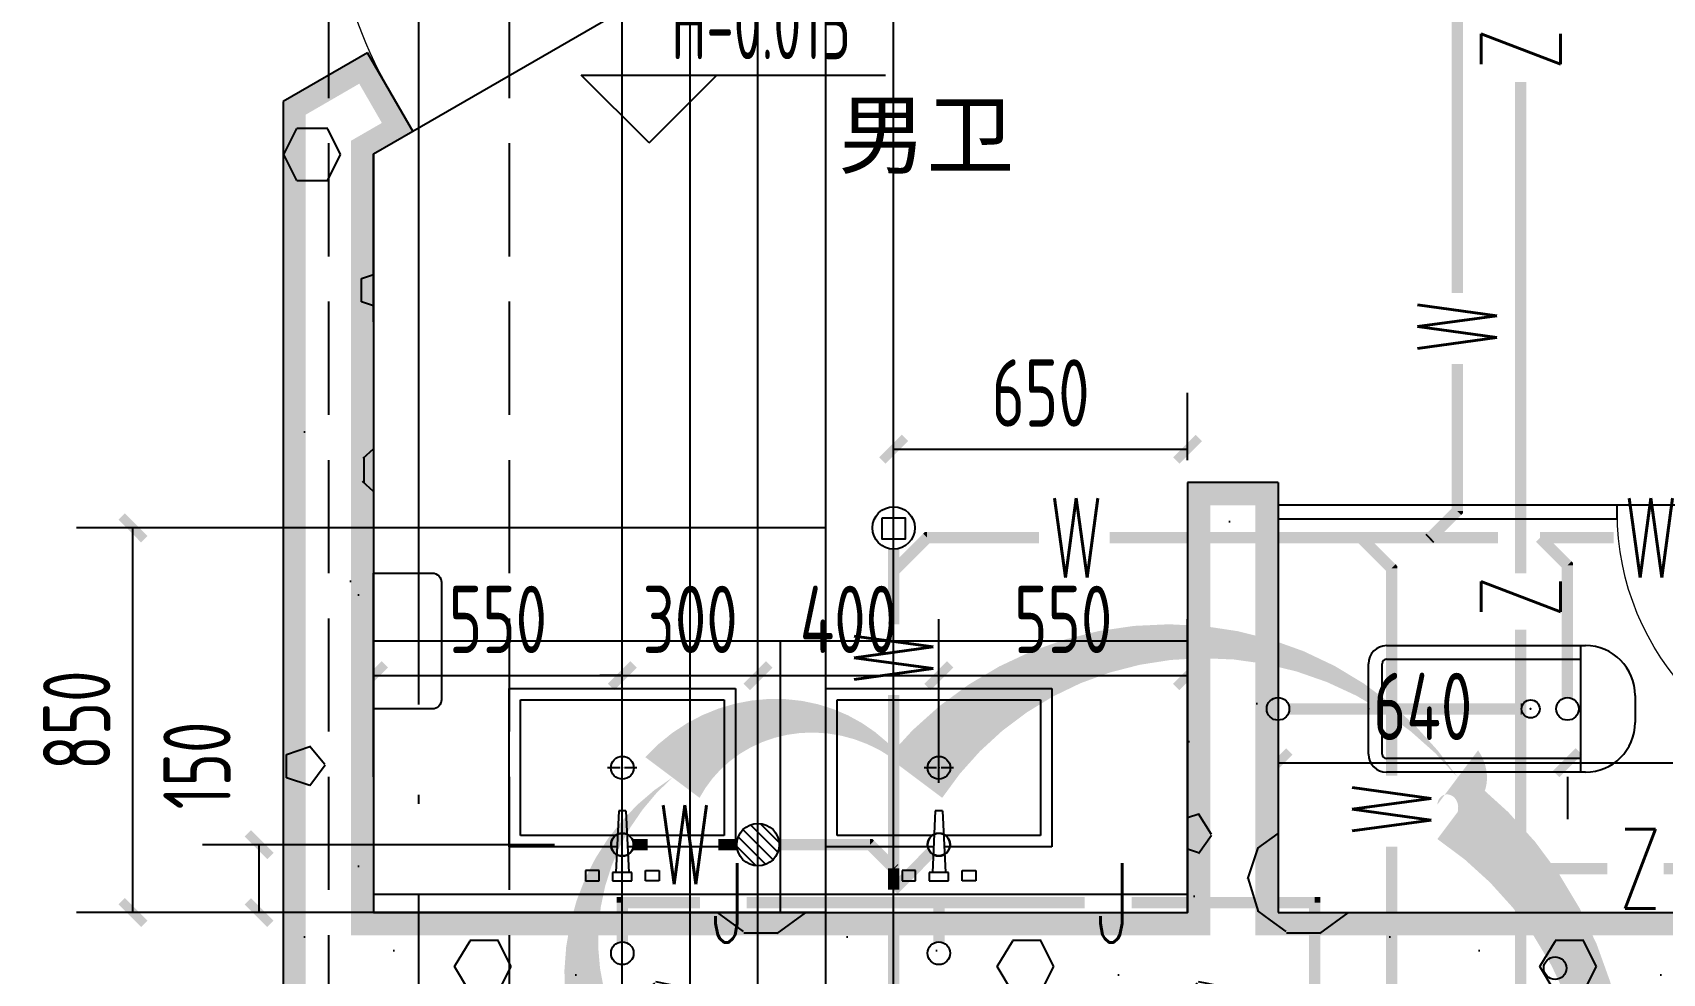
# Model space of a CAD drawing. Extents: x 175123 to 260190, y 15257 to 44959.
# Drawn here: x 235670 to 239274, y 36936 to 39015 of the extents above; entities that cross this region are included whole.
import ezdxf
from ezdxf.enums import TextEntityAlignment as Align
from ezdxf.xclip import XClip

# ---------------------------------------------------------------- set-up
doc = ezdxf.new("R2010")
doc.units = 0
doc.header["$LTSCALE"] = 1000
doc.header["$MEASUREMENT"] = 0
doc.header["$XCLIPFRAME"] = 2
for name, pattern in [('13#结构梁$0$DASH', [0.35, 0.25, -0.1]), ('13#结构梁$0$X-104 13#平面$0$DOTE', [2.42, 2, -0.2, 0.02, -0.2]), ('X-104 13#平面$0$DOTE', [2.42, 2, -0.2, 0.02, -0.2])]:
    doc.linetypes.add(name, pattern=pattern)
for name, color, linetype in [('01-标注_标高', 200, 'Continuous'), ('02-TEXT_标注', 130, 'Continuous'), ('13#结构梁$0$s-beam', 4, '13#结构梁$0$DASH'), ('13#结构梁$0$X-104 13#平面$0$A_AXIS-轴线', 36, '13#结构梁$0$X-104 13#平面$0$DOTE'), ('AXIS_TEXT', 7, 'Continuous'), ('DIM_中水', 3, 'Continuous'), ('DIM_喷淋', 3, 'Continuous'), ('DIM_废水', 3, 'Continuous'), ('DIM_污水', 3, 'Continuous'), ('DIM_给水', 3, 'Continuous'), ('EQUIP_地漏', 7, 'Continuous'), ('EQUIP_污水', 7, 'Continuous'), ('PIPE-中水', 122, 'Continuous'), ('PIPE-污水', 2, 'Continuous'), ('PIPE-给水', 3, 'Continuous'), ('PUB_WALL', 9, 'Continuous'), ('TEXT_中水', 7, 'Continuous'), ('TEXT_污水', 7, 'Continuous'), ('TEXT_给水', 7, 'Continuous'), ('TWT_DIM', 3, 'Continuous'), ('VPIPE-中水', 122, 'TG_Z'), ('VPIPE-给水', 3, 'TG_J'), ('X-104 13#平面$0$A-C_门', 150, 'Continuous'), ('X-104 13#平面$0$A-I_卫-洁具', 241, 'Continuous'), ('X-104 13#平面$0$A-I_卫-隔断', 214, 'Continuous'), ('X-104 13#平面$0$A_AXIS-轴线', 36, 'X-104 13#平面$0$DOTE'), ('X-104 13#平面$1$05-填充_天正', 26, 'Continuous'), ('X-104 13#平面$1$A_STR-砌块墙', 121, 'Continuous'), ('图层1', 7, 'Continuous')]:
    doc.layers.add(name, color=color, linetype=linetype)
doc.layers.add('X-104 13#平面$0$DIM_MODI', color=6, linetype='Continuous', plot=False)
doc.styles.add('_TCH_DIM', font='ros1.shx', dxfattribs={"bigfont": 'jd.shx'})
doc.styles.add('_TCH_DIM_T3', font='ROS1', dxfattribs={"width": 0.8, "bigfont": 'JD'})
doc.styles.add('_TWT_PIPETEXT', font='SIMPLEX', dxfattribs={"width": 0.8, "height": 3.5, "bigfont": 'HZTXT'})
doc.styles.add('COMPLEX', font='COMPLEX')
doc.styles.get("Standard").update_dxf_attribs({"font": 'STXIHEI.TTF'})
doc.styles.add('TG_LINETYPE', font='SIMPLEX', dxfattribs={"width": 0.8, "height": 3, "bigfont": 'HZTXT'})
doc.styles.add('图签信息$0$华文细黑', font='STXIHEI.TTF', dxfattribs={"height": 10})
doc.linetypes.add('TG_J', pattern='A,2,-0.3,["J",TG_LINETYPE,S=0.1,R=0,X=-0.23,Y=-0.15],0', length=2.3)
doc.linetypes.add('TG_Z', pattern='A,2,-0.3,["Z",TG_LINETYPE,S=0.1,R=0,X=-0.23,Y=-0.15],0', length=2.3)
doc.dimstyles.new('_TWT_ARCH&&50', dxfattribs={"dimtxt": 148.75, "dimasz": 50, "dimexe": 125, "dimexo": 150, "dimgap": 50, "dimtad": 1, "dimdec": 0, "dimzin": 0, "dimdsep": 46, "dimtxsty": '_TCH_DIM_T3', "dimblk": 'ARCHTICK', "dimcen": 0.09, "dimclrt": 7, "dimazin": 2, "dimtfac": 1, "dimtdec": 0, "dimtix": 1, "dimtmove": 2, "dimatfit": 3, "dimfxl": 0, "dimtolj": 1, "dimtzin": 0, "dimarcsym": 0})
pattern_1 = [(0, (354, -366), (600, 1200), [0, -1200]), (0, (-348, -528), (600, 1200), [0, -1200]), (0, (42, -540), (600, 1200), [0, -1200]), (0, (468, -186), (600, 1200), [0, -1200]), (0, (-30, -600), (600, 1200), [0, -1200]), (0, (588, 570), (600, 1200), [0, -1200]), (0, (222, 474), (600, 1200), [0, -1200]), (0, (414, 324), (600, 1200), [0, -1200]), (0, (-564, 300), (600, 1200), [0, -1200]), (0, (24, 246), (600, 1200), [0, -1200]), (0, (-204, -60), (600, 1200), [0, -1200]), (0, (-192, -510), (600, 1200), [0, -1200]), (0, (258, -558), (600, 1200), [0, -1200]), (0, (588, -30), (600, 1200), [0, -1200]), (0, (-534, -216), (600, 1200), [0, -1200]), (0, (-432, -12), (600, 1200), [0, -1200]), (0, (36, -96), (600, 1200), [0, -1200]), (0, (-132, -270), (600, 1200), [0, -1200]), (0, (-228, 126), (600, 1200), [0, -1200]), (0, (-78, 576), (600, 1200), [0, -1200]), (0, (-486, -468), (600, 1200), [0, -1200]), (0, (174, 330), (600, 1200), [0, -1200]), (0, (-384, 348), (600, 1200), [0, -1200]), (0, (-480, 504), (600, 1200), [0, -1200]), (130.601294, (514.286, 194.286), (-2999.999967, 3600.000016), [52.683, -22074.222]), (18.43495, (428.57, 217.14), (3000, 1200), [54.21, -7535.256]), (90, (428.6, 165.7), (600, 1200), [51.429, -2348.571]), (161.56505, (480, 148.57), (-3000, 1199.9999), [54.21, -7535.256]), (53.1301, (480, 148.57), (600, 1200), [57.143, -5942.857]), (135, (525.7, -462.86), (-600, 1200), [48.487, -3345.625]), (45, (457.14, -462.86), (600, 1200), [48.487, -3345.625]), (135, (491.43, -497.14), (-600, 1200), [48.487, -3345.625]), (45, (491.43, -497.14), (600, 1200), [48.487, -3345.625]), (116.565, (-51.4, 342.9), (-0.0001, 2400), [63.888, -1277.753]), (180, (-80, 400), (-600, 1200), [68.571, -1131.428]), (63.435, (-177.1, 342.9), (5e-06, 2400), [63.888, -1277.753]), (116.565, (-148.6, 285.7), (-0.0001, 2400), [63.888, -1277.753]), (0, (-148.6, 285.7), (600, 1200), [68.571, -1131.428]), (63.435, (-80, 285.7), (5e-06, 2400), [63.888, -1277.753]), (107.10273, (400, -62.857), (-1799.999931, 6000.00001), [77.723, -32565.805]), (143.97263, (377.14, 11.43), (-11399.999855, 8399.99999), [77.723, -16244.04]), (180, (314.3, 57.1), (-600, 1200), [74.286, -1125.714]), (36.02737, (177.14, 11.43), (11399.999916, 8399.99991), [77.723, -16244.04]), (71.56505, (154.29, -57.14), (1800, 6000), [72.28, -7517.186]), (107.10273, (177.143, -131.43), (-1799.999931, 6000.00001), [77.723, -32565.805]), (143.97263, (240, -177.14), (-11399.999855, 8399.99999), [77.723, -16244.04]), (0, (240, -177.1), (600, 1200), [74.286, -1125.714]), (36.02737, (314.29, -177.14), (11399.999916, 8399.99991), [77.723, -16244.04]), (71.56505, (377.14, -131.43), (1800, 6000), [72.28, -7517.186]), (150.25512, (411.43, 497.14), (-1800, 1199.99999), [46.07, -9628.639]), (90, (371.4, 474.3), (600, 1200), [45.714, -2354.285]), (29.74488, (371.43, 474.29), (1800, 1200), [46.07, -9628.639]), (116.565, (131.4, -354.3), (-0.0001, 2400), [63.888, -1277.753]), (168.69007, (102.86, -297.14), (-5400, 1199.99997), [58.275, -12179.371]), (41.185925, (0, -325.714), (14999.99991, 13199.999885), [60.744, -25451.604]), (90, (0, -382.86), (600, 1200), [57.143, -2342.857]), (138.814074, (45.714, -422.857), (-14999.999733, 13200.000084), [60.744, -25451.604]), (16.699244, (45.714, -422.857), (19799.99985, 5999.999937), [59.659, -24997.075]), (60.945396, (102.86, -405.714), (600, 1199.99999), [58.832, -24650.679]), (109.983106, (-371.43, 148.57), (-3000.00001, 8399.999978), [66.884, -28024.395]), (155.556045, (-394.286, 211.43), (-7800.00003, 3599.999925), [69.046, -28930.263]), (24.443955, (-520, 211.43), (7800.000004, 3599.999983), [69.046, -28930.263]), (70.016893, (-542.857, 148.57), (3000.00001, 8399.99998), [66.884, -28024.395]), (109.983106, (-520, 85.714), (-3000.00001, 8399.999978), [66.884, -28024.395]), (160.01689, (-457.14, 62.86), (-3000, 1199.99995), [66.884, -13978.755]), (19.98311, (-457.14, 62.86), (2999.99998, 1200), [66.884, -13978.755]), (70.016893, (-394.286, 85.714), (3000.00001, 8399.99998), [66.884, -28024.395]), (122.00538, (74.29, 40), (-600.00008, 1199.99994), [53.908, -11266.868]), (18.43495, (-5.71, 68.57), (3000, 1200), [54.21, -7535.256]), (90, (-5.7, 17.14), (600, 1200), [51.429, -2348.571]), (161.56505, (45.71, 0), (-3000, 1199.9999), [54.21, -7535.256]), (54.46232, (45.714, 0), (4199.999994, 5999.99999), [49.156, -20596.423]), (116.565, (-274.3, -251.4), (-0.0001, 2400), [63.888, -1277.753]), (180, (-302.9, -194.3), (-600, 1200), [62.857, -1137.143]), (59.03624, (-400, -251.43), (600, 1199.99999), [66.64, -13927.644]), (120.96376, (-365.71, -308.57), (-600.00008, 1199.99994), [66.64, -13927.644]), (0, (-365.7, -308.6), (600, 1200), [62.857, -1137.143]), (63.435, (-302.9, -308.6), (5e-06, 2400), [63.888, -1277.753])]

# ---------------------------------------------------------------- blocks, each defined once
blk = doc.blocks.new('X-104 13#平面')
at = {"layer": 'PUB_WALL'}
for points in [[(48386.6, 79299.9), (48200, 79192.1), (48250, 79163.2), (48368.3, 79231.6)], [(48486.6, 79126.6), (48386.6, 79299.9), (48368.3, 79231.6), (48418.3, 79144.9)], [(48200, 79192.1), (48200, 77300), (48250, 77300), (48250, 79163.2)], [(48400, 79076.6), (48486.6, 79126.6), (48418.3, 79144.9), (48350, 79105.5)], [(48400, 79076.6), (48400, 77400), (48350, 77350), (48350, 79105.5)], [(50200, 78350), (50200, 77400), (50250, 77350), (50250, 78350)], [(50400, 78350), (50200, 78350), (50200, 78300), (50400, 78300)], [(50400, 78350), (50400, 77400), (50350, 77350), (50350, 78350)], [(48400, 77400), (48800, 77400), (48800, 77350), (48350, 77350)], [(48800, 77400), (49650, 77400), (49650, 77350), (48800, 77350)], [(49650, 77400), (50200, 77400), (50250, 77350), (49650, 77350)], [(50400, 77400), (51835, 77400), (51885, 77350), (50350, 77350)], [(48200, 77100), (48250, 77100), (48250, 77300), (48200, 77300)]]:
    blk.add_hatch(color=0, dxfattribs=at).paths.add_polyline_path(points)
at = {"layer": 'X-104 13#平面$1$05-填充_天正'}
h = blk.add_hatch(dxfattribs=at)
h.set_pattern_fill('加气混凝土', color=0, scale=100, style=0)
h.set_pattern_definition(pattern_1)
h.paths.add_polyline_path([(48200, 79192.1), (48400, 79076.6), (48486.6, 79126.6), (48386.6, 79299.9)])
h = blk.add_hatch(dxfattribs=at)
h.set_pattern_fill('加气混凝土', color=0, scale=100, style=0)
h.set_pattern_definition(pattern_1)
h.paths.add_polyline_path([(48400, 79076.6), (48200, 79192.1), (48200, 77300), (48250, 77300), (48333.3, 77266.7), (48350, 77350), (48400, 77400)])
h = blk.add_hatch(dxfattribs=at)
h.set_pattern_fill('加气混凝土', color=0, scale=100, style=0)
h.set_pattern_definition(pattern_1)
h.paths.add_polyline_path([(50400, 78350), (50200, 78350), (50200, 77400), (50300, 77300), (50400, 77400)])
h = blk.add_hatch(dxfattribs=at)
h.set_pattern_fill('加气混凝土', color=0, scale=100, style=0)
h.set_pattern_definition(pattern_1)
h.paths.add_polyline_path([(48333.3, 77266.7), (48350, 77150), (48400, 77100), (48800, 77100), (48800, 77400), (48400, 77400), (48350, 77350)])
h = blk.add_hatch(dxfattribs=at)
h.set_pattern_fill('加气混凝土', color=0, scale=100, style=0)
h.set_pattern_definition(pattern_1)
h.paths.add_polyline_path([(48800, 77400), (48800, 77200), (49600, 77200), (49650, 77250), (49650, 77400)])
h = blk.add_hatch(dxfattribs=at)
h.set_pattern_fill('加气混凝土', color=0, scale=100, style=0)
h.set_pattern_definition(pattern_1)
h.paths.add_polyline_path([(49650, 77400), (49650, 77250), (49700, 77200), (50200, 77200), (50300, 77300), (50200, 77400)])
h = blk.add_hatch(dxfattribs=at)
h.set_pattern_fill('加气混凝土', color=0, scale=100, style=0)
h.set_pattern_definition(pattern_1)
h.paths.add_polyline_path([(50300, 77300), (50400, 77200), (51850, 77200), (51850, 77333.3), (51885, 77350), (51835, 77400), (50400, 77400)])
h = blk.add_hatch(dxfattribs=at)
h.set_pattern_fill('加气混凝土', color=0, scale=100, style=0)
h.set_pattern_definition(pattern_1)
h.paths.add_polyline_path([(48200, 77100), (48400, 77100), (48350, 77150), (48333.3, 77266.7), (48250, 77300), (48200, 77300)])
h = blk.add_hatch(dxfattribs=at)
h.set_pattern_fill('加气混凝土', color=0, scale=100, style=0)
h.set_pattern_definition(pattern_1)
h.paths.add_polyline_path([(50300, 77300), (50200, 77200), (50200, 76400), (50266.7, 76333.3), (50350, 76300), (50400, 76300), (50400, 77200)])
at = {"color": 0}
for p, q in [((50640, 77989.8, 0), (51079.7, 77989.8, 0)), ((50640, 77959.8, 0), (51069.7, 77959.8, 0)), ((51069.7, 77710.2, 0), (51069.7, 77989.8, 0)), ((50600, 77750.2, 0), (50600, 77949.8, 0)), ((50630, 77750.2, 0), (50630, 77949.8, 0)), ((48700, 77895), (49200, 77895)), ((48700, 77545), (48700, 77895)), ((49200, 77895), (49200, 77545)), ((49400, 77895), (49900, 77895)), ((49400, 77545), (49400, 77895)), ((49900, 77895), (49900, 77545)), ((48725, 77870), (49175, 77870)), ((48725, 77570), (48725, 77870)), ((49175, 77870), (49175, 77570)), ((49425, 77870), (49875, 77870)), ((49425, 77570), (49425, 77870)), ((49875, 77870), (49875, 77570)), ((51189.7, 77879.8, 0), (51189.7, 77820.2, 0)), ((48950, 77725), (48950, 77753.8)), ((49650, 77725), (49650, 77753.8)), ((51069.7, 77740.2, 0), (50640, 77740.2, 0)), ((48945, 77720), (48917.2, 77720)), ((48950, 77686.7), (48950, 77715)), ((48982.3, 77720), (48955, 77720)), ((49645, 77720), (49617.2, 77720)), ((49650, 77686.7), (49650, 77715)), ((49682.3, 77720), (49655, 77720)), ((51079.7, 77710.2, 0), (50640, 77710.2, 0)), ((48942, 77624.8), (48935.6, 77488.3)), ((48958, 77624.8), (48942, 77624.8)), ((48958, 77624.8), (48964.4, 77488.3)), ((49642, 77624.8), (49635.6, 77488.3)), ((49658, 77624.8), (49642, 77624.8)), ((49658, 77624.8), (49664.4, 77488.3)), ((48938.9, 77570), (48725, 77570)), ((49175, 77570), (48960.6, 77570)), ((49638.9, 77570), (49425, 77570)), ((49875, 77570), (49660.6, 77570)), ((48937.6, 77545), (48700, 77545)), ((49200, 77545), (48961.7, 77545)), ((49637.6, 77545), (49400, 77545)), ((49900, 77545), (49661.7, 77545)), ((48898.6, 77492.8), (48868.6, 77492.8)), ((48868.6, 77492.8), (48868.6, 77470)), ((48898.6, 77470), (48898.6, 77492.8)), ((48971.4, 77488.3), (48928.6, 77488.3)), ((48928.6, 77488.3), (48928.6, 77470)), ((48964.4, 77488.3), (48935.6, 77488.3)), ((48971.4, 77470), (48971.4, 77488.3)), ((49001.4, 77492.8), (49031.4, 77492.8)), ((49001.4, 77470), (49001.4, 77492.8)), ((49031.4, 77492.8), (49031.4, 77470)), ((49598.6, 77492.8), (49568.6, 77492.8)), ((49568.6, 77492.8), (49568.6, 77470)), ((49598.6, 77470), (49598.6, 77492.8)), ((49671.4, 77488.3), (49628.6, 77488.3)), ((49628.6, 77488.3), (49628.6, 77470)), ((49664.4, 77488.3), (49635.6, 77488.3)), ((49671.4, 77470), (49671.4, 77488.3)), ((49701.4, 77492.8), (49731.4, 77492.8)), ((49701.4, 77470), (49701.4, 77492.8)), ((49731.4, 77492.8), (49731.4, 77470)), ((48868.6, 77470), (48898.6, 77470)), ((48928.6, 77470), (48971.4, 77470)), ((49031.4, 77470), (49001.4, 77470)), ((49568.6, 77470), (49598.6, 77470)), ((49628.6, 77470), (49671.4, 77470)), ((49731.4, 77470), (49701.4, 77470)), ((48400, 77400), (50200, 77400))]:
    blk.add_line(p, q, dxfattribs=at)
blk.add_lwpolyline([(48400, 78705.1), (48400, 79076.6)], dxfattribs=at)
for centre, radius in [((50958.6, 77850, 0), 20), ((48950, 77720), 25.2), ((49650, 77720), 25.2)]:
    blk.add_circle(centre, radius, dxfattribs=at)
for centre, radius, start, end in [((50640, 77949.8, 0), 40, 90, 180), ((50640, 77949.8, 0), 10, 90, 180), ((51079.7, 77879.8, 0), 110, 0, 90), ((51079.7, 77820.2, 0), 110, 270, 0), ((50640, 77750.2, 0), 40, 180, 270), ((50640, 77750.2, 0), 10, 180, 270)]:
    blk.add_arc(centre, radius, start, end, dxfattribs=at)
at = {"color": 0, "ltscale": 1000}
for centre, start, end in [((48950.1, 77720), 90, 270), ((48950.1, 77720), 270, 90), ((49650.1, 77720), 90, 270), ((49650.1, 77720), 270, 90)]:
    blk.add_arc(centre, 0.42, start, end, dxfattribs=at)
at = {"color": 0, "lineweight": 13}
blk.add_ellipse((49281, 79700.7), major_axis=(-689.4, 689.4), ratio=1, start_param=-0.236156, end_param=1.308997, dxfattribs=at)
at = {"color": 0, "lineweight": 13, "extrusion": (0, 0, -1)}
blk.add_ellipse((51735, 78285), major_axis=(413.7, 413.7), ratio=1, start_param=2.381838, end_param=3.926991, dxfattribs=at)
at = {"color": 0}
for p in [(50600, 77850), (50958.6, 77850, 0)]:
    blk.add_point(p, dxfattribs=at)
at = {"layer": '13#结构梁$0$s-beam', "color": 0}
for p, q in [((48300, 81499.9), (48300, 77099.9)), ((48700, 81499.9), (48700, 77099.9))]:
    blk.add_line(p, q, dxfattribs=at)
at = {"layer": '13#结构梁$0$X-104 13#平面$0$A_AXIS-轴线', "color": 0, "linetype": '13#结构梁$0$X-104 13#平面$0$DOTE'}
blk.add_line((48500, 54999), (48500, 89020.3), dxfattribs=at)
at = {"layer": 'X-104 13#平面$0$A-C_门', "color": 0}
blk.add_line((48486.6, 79126.6), (49352.6, 79626.6), dxfattribs=at)
at = {"layer": 'X-104 13#平面$0$A-I_卫-洁具', "color": 0, "ltscale": 0.1}
blk.add_line((49300, 77400), (49300, 78000), dxfattribs=at)
blk.add_lwpolyline([(48400, 77850), (48400, 78150), (48530, 78150, -0.414214), (48550, 78130), (48550, 77870, -0.414214), (48530, 77850)], format="xyb", close=True, dxfattribs=at)
for points in [[(48400, 77400), (50200, 77400), (50200, 78000), (48400, 78000)], [(48400, 77400), (50200, 77400), (50200, 77440), (48400, 77440)]]:
    blk.add_lwpolyline(points, close=True, dxfattribs=at)
at = {"layer": 'X-104 13#平面$0$A-I_卫-隔断', "color": 0}
for p, q in [((51150, 78300), (50400, 78300)), ((50400, 78300), (50400, 78270)), ((51750, 78300), (51150, 78300)), ((51150, 78270), (51150, 78300)), ((50400, 78270), (51150, 78270))]:
    blk.add_line(p, q, dxfattribs=at)
at = {"layer": 'X-104 13#平面$0$A_AXIS-轴线', "color": 0, "linetype": 'X-104 13#平面$0$DOTE'}
blk.add_line((48500, 54999), (48500, 87020.3), dxfattribs=at)
at = {"layer": 'X-104 13#平面$0$DIM_MODI', "color": 0}
blk.add_lwpolyline([(49060.8, 75772.4, 0, 150, 0.5), (49710.8, 75772.4, 0, 150, 0.5), (50760.8, 75772.4, 0, 150, 0.5), (50797.4, 75772.4, 0, 150, 0.5), (50797.4, 76272.4, 0, 150, 0.5), (50797.4, 77622.4, 0, 150, 0.5), (50797.4, 77698.5, 0, 150, 0.5), (49597.4, 77698.5, 0, 150, 0.5), (49060.8, 77698.5, 0, 150, 0.5), (49060.8, 76898.5, 0, 150, 0.5), (49060.8, 76298.5, 0, 150, 0.5)], format="xyseb", close=True, dxfattribs=at)
at = {"layer": 'X-104 13#平面$1$A_STR-砌块墙', "color": 0}
for p, q in [((48386.6, 79299.9), (48200, 79192.1)), ((48486.6, 79126.6), (48386.6, 79299.9)), ((48200, 79192.1), (48200, 77300)), ((48400, 79076.6), (48486.6, 79126.6)), ((48400, 79076.6), (48400, 77400)), ((50200, 78350), (50200, 77400)), ((50400, 78350), (50200, 78350)), ((50400, 78350), (50400, 77400)), ((48400, 77400), (48800, 77400)), ((48800, 77400), (49650, 77400)), ((49650, 77400), (50200, 77400)), ((50400, 77400), (51835, 77400)), ((48200, 77300), (48200, 77100))]:
    blk.add_line(p, q, dxfattribs=at)
at = {"color": 0, "style": '图签信息$0$华文细黑'}
for p in [(72170.3, 105564.8), (72170.3, 43164.8), (72170.3, -19235.2)]:
    blk.add_attdef('200X', text='', height=100, dxfattribs=at).set_placement(p, align=Align.BOTTOM_RIGHT)
at = {"layer": 'AXIS_TEXT', "color": 0, "style": 'COMPLEX', "width": 1.041667}
for p, p2 in [((-400, 156296.3), (0, 156296.3)), ((7800, 156296.3), (8200, 156296.3)), ((12300, 156296.3), (12700, 156296.3)), ((21300, 156296.3), (21700, 156296.3)), ((30300, 156296.3), (30700, 156296.3)), ((39300, 156296.3), (39700, 156296.3)), ((48300, 156296.3), (48700, 156296.3)), ((57300, 156296.3), (57700, 156296.3)), ((-7525, 142576), (-7125, 142576)), ((64743.5, 142576), (65143.5, 142576)), ((-7525, 139476), (-7125, 139476)), ((64743.5, 138976), (65143.5, 138976)), ((-7525, 133576), (-7125, 133576)), ((64743.5, 133576), (65143.5, 133576)), ((-7525, 124576), (-7125, 124576)), ((64743.5, 124576), (65143.5, 124576)), ((-400, 112775), (0, 112775)), ((7800, 112775), (8200, 112775)), ((12300, 112775), (12700, 112775)), ((21300, 112775), (21700, 112775)), ((30300, 112775), (30700, 112775)), ((39300, 112775), (39700, 112775)), ((48300, 112775), (48700, 112775)), ((57300, 112775), (57700, 112775)), ((-400, 89896.3), (0, 89896.3)), ((7800, 89896.3), (8200, 89896.3)), ((12300, 89896.3), (12700, 89896.3)), ((21300, 89896.3), (21700, 89896.3)), ((30300, 89896.3), (30700, 89896.3)), ((39300, 89896.3), (39700, 89896.3)), ((48300, 89896.3), (48700, 89896.3)), ((57300, 89896.3), (57700, 89896.3)), ((-7525, 80176), (-7125, 80176)), ((64743.5, 80176), (65143.5, 80176)), ((-7525, 77076), (-7125, 77076)), ((64743.5, 76576), (65143.5, 76576)), ((-7525, 71176), (-7125, 71176)), ((64743.5, 71176), (65143.5, 71176)), ((-7525, 62176), (-7125, 62176)), ((64743.5, 62176), (65143.5, 62176)), ((-400, 50375), (0, 50375)), ((7800, 50375), (8200, 50375)), ((12300, 50375), (12700, 50375)), ((21300, 50375), (21700, 50375)), ((30300, 50375), (30700, 50375)), ((39300, 50375), (39700, 50375)), ((48300, 50375), (48700, 50375)), ((57300, 50375), (57700, 50375)), ((-400, 27496.3), (0, 27496.3)), ((7800, 27496.3), (8200, 27496.3)), ((12300, 27496.3), (12700, 27496.3)), ((21300, 27496.3), (21700, 27496.3)), ((30300, 27496.3), (30700, 27496.3)), ((39300, 27496.3), (39700, 27496.3)), ((48300, 27496.3), (48700, 27496.3)), ((57300, 27496.3), (57700, 27496.3)), ((-7525, 17776), (-7125, 17776)), ((64743.5, 17776), (65143.5, 17776)), ((-7525, 14676), (-7125, 14676)), ((64743.5, 14176), (65143.5, 14176)), ((-7525, 8776), (-7125, 8776)), ((64743.5, 8776), (65143.5, 8776)), ((-7525, -224), (-7125, -224)), ((64743.5, -224), (65143.5, -224)), ((-400, -12025), (0, -12025)), ((7800, -12025), (8200, -12025)), ((12300, -12025), (12700, -12025)), ((21300, -12025), (21700, -12025)), ((30300, -12025), (30700, -12025)), ((39300, -12025), (39700, -12025)), ((48300, -12025), (48700, -12025)), ((57300, -12025), (57700, -12025))]:
    blk.add_attdef('A', text='', height=448, dxfattribs=at).set_placement(p, p2, align=Align.FIT)
blk = doc.blocks.new('$TwtSys$00000147')
blk.add_circle((0, 0, 0), 1)
blk = doc.blocks.new('$TwtSys$00000141')
for p, q in [((-94.2, 7.7), (-10.1, 91.8)), ((-94.2, 7.7), (-10.1, 91.8)), ((-87.2, -35.1), (35.1, 87.2)), ((-87.2, -35.1), (35.1, 87.2)), ((-66.5, -66.5), (66.5, 66.5)), ((-66.5, -66.5), (66.5, 66.5)), ((-32.4, -87.1), (87.6, 32.9)), ((-32.4, -87.1), (87.6, 32.9)), ((11.4, -92.3), (92.3, -11.4)), ((11.4, -92.3), (92.3, -11.4))]:
    blk.add_line(p, q)
blk.add_circle((0, 0), 94)
blk.add_circle((0, 0), 94)
blk = doc.blocks.new('_ArchTick')
at = {"color": 0, "linetype": 'ByBlock', "const_width": 0.4}
blk.add_lwpolyline([(-0.5, -0.5), (0.5, 0.5)], dxfattribs=at)
blk = doc.blocks.new('*D359')
at = {"layer": 'Defpoints', "color": 0}
for p in [(238423.7, 37520.3), (239063.7, 37520.3), (239063.7, 37401.4)]:
    blk.add_point(p, dxfattribs=at)
at = {"layer": 'TWT_DIM', "color": 0, "lineweight": -2}
for p, q in [((238423.7, 37401.4), (239063.7, 37401.4)), ((238423.7, 37370.3), (238423.7, 37276.4)), ((239063.7, 37370.3), (239063.7, 37276.4))]:
    blk.add_line(p, q, dxfattribs=at)
at = {"layer": 'TWT_DIM', "color": 0, "lineweight": -2, "xscale": 50, "yscale": 50, "zscale": 50, "rotation": 180}
blk.add_blockref('_ArchTick', (238423.7, 37401.4), dxfattribs=at)
at = {"layer": 'TWT_DIM', "color": 0, "lineweight": -2, "xscale": 50, "yscale": 50, "zscale": 50}
blk.add_blockref('_ArchTick', (239063.7, 37401.4), dxfattribs=at)
at = {"layer": 'TWT_DIM', "color": 7, "insert": (238743.7, 37525.8), "char_height": 148.75, "attachment_point": 5, "style": '_TCH_DIM_T3'}
blk.add_mtext('\\A1;640', dxfattribs=at)
blk = doc.blocks.new('*D360')
at = {"layer": 'Defpoints', "color": 0}
for p in [(239063.7, 37520.3), (240583.7, 37520.3), (240583.7, 37401.4)]:
    blk.add_point(p, dxfattribs=at)
at = {"layer": 'TWT_DIM', "color": 0, "lineweight": -2}
for p, q in [((239063.7, 37401.4), (240583.7, 37401.4)), ((239063.7, 37370.3), (239063.7, 37276.4)), ((240583.7, 37370.3), (240583.7, 37276.4))]:
    blk.add_line(p, q, dxfattribs=at)
at = {"layer": 'TWT_DIM', "color": 0, "lineweight": -2, "xscale": 50, "yscale": 50, "zscale": 50, "rotation": 180}
blk.add_blockref('_ArchTick', (239063.7, 37401.4), dxfattribs=at)
at = {"layer": 'TWT_DIM', "color": 0, "lineweight": -2, "xscale": 50, "yscale": 50, "zscale": 50}
blk.add_blockref('_ArchTick', (240583.7, 37401.4), dxfattribs=at)
at = {"layer": 'TWT_DIM', "color": 7, "insert": (239823.7, 37525.8), "char_height": 148.75, "attachment_point": 5, "style": '_TCH_DIM_T3'}
blk.add_mtext('\\A1;1520', dxfattribs=at)
blk = doc.blocks.new('*D369')
at = {"layer": 'Defpoints', "color": 0}
for p in [(238223.7, 37593.8), (237673.7, 37220.3), (238223.7, 37220.3)]:
    blk.add_point(p, dxfattribs=at)
at = {"layer": 'TWT_DIM', "color": 0, "lineweight": -2}
for p, q in [((237673.7, 37370.3), (237673.7, 37718.8)), ((238223.7, 37370.3), (238223.7, 37718.8)), ((237673.7, 37593.8), (238223.7, 37593.8))]:
    blk.add_line(p, q, dxfattribs=at)
at = {"layer": 'TWT_DIM', "color": 0, "lineweight": -2, "xscale": 50, "yscale": 50, "zscale": 50, "rotation": 180}
blk.add_blockref('_ArchTick', (237673.7, 37593.8), dxfattribs=at)
at = {"layer": 'TWT_DIM', "color": 0, "lineweight": -2, "xscale": 50, "yscale": 50, "zscale": 50}
blk.add_blockref('_ArchTick', (238223.7, 37593.8), dxfattribs=at)
at = {"layer": 'TWT_DIM', "color": 7, "insert": (237948.7, 37718.1), "char_height": 148.75, "attachment_point": 5, "style": '_TCH_DIM_T3'}
blk.add_mtext('\\A1;550', dxfattribs=at)
blk = doc.blocks.new('*D370')
at = {"layer": 'Defpoints', "color": 0}
for p in [(237673.7, 37593.8), (237273.7, 37220.3), (237673.7, 37220.3)]:
    blk.add_point(p, dxfattribs=at)
at = {"layer": 'TWT_DIM', "color": 0, "lineweight": -2}
for p, q in [((237273.7, 37370.3), (237273.7, 37718.8)), ((237673.7, 37370.3), (237673.7, 37718.8)), ((237273.7, 37593.8), (237673.7, 37593.8))]:
    blk.add_line(p, q, dxfattribs=at)
at = {"layer": 'TWT_DIM', "color": 0, "lineweight": -2, "xscale": 50, "yscale": 50, "zscale": 50, "rotation": 180}
blk.add_blockref('_ArchTick', (237273.7, 37593.8), dxfattribs=at)
at = {"layer": 'TWT_DIM', "color": 0, "lineweight": -2, "xscale": 50, "yscale": 50, "zscale": 50}
blk.add_blockref('_ArchTick', (237673.7, 37593.8), dxfattribs=at)
at = {"layer": 'TWT_DIM', "color": 7, "insert": (237473.7, 37718.1), "char_height": 148.75, "attachment_point": 5, "style": '_TCH_DIM_T3'}
blk.add_mtext('\\A1;400', dxfattribs=at)
blk = doc.blocks.new('*D371')
at = {"layer": 'Defpoints', "color": 0}
for p in [(237273.7, 37593.8), (236973.7, 37220.3), (237273.7, 37220.3)]:
    blk.add_point(p, dxfattribs=at)
at = {"layer": 'TWT_DIM', "color": 0, "lineweight": -2}
for p, q in [((236973.7, 37370.3), (236973.7, 37718.8)), ((237273.7, 37370.3), (237273.7, 37718.8)), ((236973.7, 37593.8), (236923.7, 37593.8)), ((236973.7, 37593.8), (237273.7, 37593.8)), ((237273.7, 37593.8), (237323.7, 37593.8))]:
    blk.add_line(p, q, dxfattribs=at)
at = {"layer": 'TWT_DIM', "color": 0, "lineweight": -2, "xscale": 50, "yscale": 50, "zscale": 50}
blk.add_blockref('_ArchTick', (236973.7, 37593.8), dxfattribs=at)
at = {"layer": 'TWT_DIM', "color": 0, "lineweight": -2, "xscale": 50, "yscale": 50, "zscale": 50, "rotation": 180}
blk.add_blockref('_ArchTick', (237273.7, 37593.8), dxfattribs=at)
at = {"layer": 'TWT_DIM', "color": 7, "insert": (237123.7, 37718.1), "char_height": 148.75, "attachment_point": 5, "style": '_TCH_DIM_T3'}
blk.add_mtext('\\A1;300', dxfattribs=at)
blk = doc.blocks.new('*D372')
at = {"layer": 'Defpoints', "color": 0}
for p in [(236973.7, 37593.8), (236423.7, 37220.3), (236973.7, 37220.3)]:
    blk.add_point(p, dxfattribs=at)
at = {"layer": 'TWT_DIM', "color": 0, "lineweight": -2}
for p, q in [((236423.7, 37370.3), (236423.7, 37718.8)), ((236973.7, 37370.3), (236973.7, 37718.8)), ((236423.7, 37593.8), (236973.7, 37593.8))]:
    blk.add_line(p, q, dxfattribs=at)
at = {"layer": 'TWT_DIM', "color": 0, "lineweight": -2, "xscale": 50, "yscale": 50, "zscale": 50, "rotation": 180}
blk.add_blockref('_ArchTick', (236423.7, 37593.8), dxfattribs=at)
at = {"layer": 'TWT_DIM', "color": 0, "lineweight": -2, "xscale": 50, "yscale": 50, "zscale": 50}
blk.add_blockref('_ArchTick', (236973.7, 37593.8), dxfattribs=at)
at = {"layer": 'TWT_DIM', "color": 7, "insert": (236698.7, 37718.1), "char_height": 148.75, "attachment_point": 5, "style": '_TCH_DIM_T3'}
blk.add_mtext('\\A1;550', dxfattribs=at)
blk = doc.blocks.new('*D373')
at = {"layer": 'Defpoints', "color": 0}
for p in [(236170.6, 37220.3), (236973.7, 37220.3), (236973.7, 37070.3)]:
    blk.add_point(p, dxfattribs=at)
at = {"layer": 'TWT_DIM', "color": 0, "lineweight": -2}
for p, q in [((236823.7, 37220.3), (236045.6, 37220.3)), ((236170.6, 37070.3), (236170.6, 37220.3)), ((236823.7, 37070.3), (236045.6, 37070.3))]:
    blk.add_line(p, q, dxfattribs=at)
at = {"layer": 'TWT_DIM', "color": 0, "lineweight": -2, "xscale": 50, "yscale": 50, "zscale": 50}
for p, rotation in [((236170.6, 37220.3), 90), ((236170.6, 37070.3), 270)]:
    blk.add_blockref('_ArchTick', p, dxfattribs=dict(at, rotation=rotation))
at = {"layer": 'TWT_DIM', "color": 7, "insert": (236033.1, 37395.3), "char_height": 148.75, "attachment_point": 5, "rotation": 90, "style": '_TCH_DIM_T3'}
blk.add_mtext('\\A1;150', dxfattribs=at)
blk = doc.blocks.new('$TwtSys$00000136')
at = {"elevation": 0}
blk.add_lwpolyline([(-51.3, 45.2), (50.9, 45.2), (50.9, -49.1), (-51.3, -49.1)], close=True, dxfattribs=at)
blk.add_circle((0, 0, 0), 93.8)
blk = doc.blocks.new('*D383')
at = {"layer": 'Defpoints', "color": 0}
for p in [(238223.7, 38094.1), (237573.7, 37920.3), (238223.7, 37920.3)]:
    blk.add_point(p, dxfattribs=at)
at = {"layer": 'TWT_DIM', "color": 0, "lineweight": -2}
for p, q in [((237573.7, 38070.3), (237573.7, 38219.1)), ((238223.7, 38070.3), (238223.7, 38219.1)), ((237573.7, 38094.1), (238223.7, 38094.1))]:
    blk.add_line(p, q, dxfattribs=at)
at = {"layer": 'TWT_DIM', "color": 0, "lineweight": -2, "xscale": 50, "yscale": 50, "zscale": 50, "rotation": 180}
blk.add_blockref('_ArchTick', (237573.7, 38094.1), dxfattribs=at)
at = {"layer": 'TWT_DIM', "color": 0, "lineweight": -2, "xscale": 50, "yscale": 50, "zscale": 50}
blk.add_blockref('_ArchTick', (238223.7, 38094.1), dxfattribs=at)
at = {"layer": 'TWT_DIM', "color": 7, "insert": (237898.7, 38218.5), "char_height": 148.75, "attachment_point": 5, "style": '_TCH_DIM_T3'}
blk.add_mtext('\\A1;650', dxfattribs=at)
blk = doc.blocks.new('*D384')
at = {"layer": 'Defpoints', "color": 0}
for p in [(235891.6, 37920.3), (237573.7, 37920.3), (237573.7, 37070.3)]:
    blk.add_point(p, dxfattribs=at)
at = {"layer": 'TWT_DIM', "color": 0, "lineweight": -2}
for p, q in [((237423.7, 37920.3), (235766.6, 37920.3)), ((235891.6, 37070.3), (235891.6, 37920.3)), ((237423.7, 37070.3), (235766.6, 37070.3))]:
    blk.add_line(p, q, dxfattribs=at)
at = {"layer": 'TWT_DIM', "color": 0, "lineweight": -2, "xscale": 50, "yscale": 50, "zscale": 50}
for p, rotation in [((235891.6, 37920.3), 90), ((235891.6, 37070.3), 270)]:
    blk.add_blockref('_ArchTick', p, dxfattribs=dict(at, rotation=rotation))
at = {"layer": 'TWT_DIM', "color": 7, "insert": (235767.2, 37495.3), "char_height": 148.75, "attachment_point": 5, "rotation": 90, "style": '_TCH_DIM_T3'}
blk.add_mtext('\\A1;850', dxfattribs=at)

msp = doc.modelspace()

# ---------------------------------------------------------------- hatches: boundary and pattern name
at = {"layer": 'PIPE-污水', "linetype": 'Continuous'}
for points in [[(238819.9, 37957.6), (238828.8, 37948.7), (238832.4, 37952.4)], [(238819.9, 37957.6), (238832.4, 37957.6), (238832.4, 37952.4)], [(237647.8, 37898.5), (237639, 37907.4), (237642.6, 37911)], [(237647.8, 37898.5), (237647.8, 37911), (237642.6, 37911)], [(239063.7, 37837.6), (239072.5, 37846.5), (239076.2, 37842.8)], [(239063.7, 37837.6), (239076.2, 37837.6), (239076.2, 37842.8)], [(238674.8, 37831.1), (238683.7, 37840), (238687.3, 37836.3)], [(238674.8, 37831.1), (238687.3, 37831.1), (238687.3, 37836.3)], [(237521.5, 37220.3), (237530.3, 37229.2), (237526.7, 37232.8)], [(237521.5, 37220.3), (237521.5, 37232.8), (237526.7, 37232.8)]]:
    msp.add_hatch(color=256, dxfattribs=at).paths.add_polyline_path(points)
at = {"layer": 'PIPE-给水', "linetype": 'Continuous'}
for points in [[(236973.7, 37091.8), (236973.7, 37104.3), (236961.2, 37104.3)], [(236973.7, 37091.8), (236961.2, 37091.8), (236961.2, 37104.3)], [(238504.9, 37091.8), (238517.4, 37091.8), (238517.4, 37104.3)], [(238504.9, 37091.8), (238504.9, 37104.3), (238517.4, 37104.3)]]:
    msp.add_hatch(color=256, dxfattribs=at).paths.add_polyline_path(points)

# ---------------------------------------------------------------- linework, layer by layer
at = {"layer": '01-标注_标高'}
for p, q in [((237032.9, 38771.1), (236882.9, 38921.1)), ((236882.9, 38921.1), (237555.4, 38921.1)), ((237032.9, 38771.1), (236882.9, 38921.1)), ((236882.9, 38921.1), (237555.4, 38921.1)), ((237032.9, 38771.1), (236882.9, 38921.1)), ((236882.9, 38921.1), (237555.4, 38921.1)), ((237032.9, 38771.1), (237182.9, 38921.1)), ((237032.9, 38771.1), (237182.9, 38921.1)), ((237032.9, 38771.1), (237182.9, 38921.1))]:
    msp.add_line(p, q, dxfattribs=at)
at = {"layer": 'DIM_中水'}
msp.add_line((237123.7, 36720.3), (237123.7, 41115.1), dxfattribs=at)
at = {"layer": 'DIM_喷淋'}
msp.add_line((237573.7, 36320.3), (237573.7, 41747.3), dxfattribs=at)
at = {"layer": 'DIM_废水'}
for p, q in [((237423.7, 36720.3), (237423.7, 41560.5)), ((237273.7, 36720.3), (237273.7, 41350))]:
    msp.add_line(p, q, dxfattribs=at)
at = {"layer": 'DIM_污水'}
msp.add_line((237573.7, 36720.3), (237573.7, 42001.2), dxfattribs=at)
at = {"layer": 'DIM_给水'}
msp.add_line((236973.7, 36720.3), (236973.7, 40914.6), dxfattribs=at)
msp.add_line((236973.7, 36720.3), (236973.7, 40914.6), dxfattribs=at)
at = {"layer": 'PIPE-中水', "linetype": 'Continuous', "ltscale": 0.5, "const_width": 25}
for points in [[(238960.5, 37820), (238960.5, 38905.4)], [(238960.5, 37520.3), (238960.5, 37695.4)], [(238960.5, 37520.2), (238960.5, 37520.3)], [(238962.3, 37520.2), (238960.5, 37520.2)], [(238960.5, 37167.1), (238960.5, 37520.2)], [(238960.5, 36815.1), (238960.5, 37167.1)], [(238960.5, 37167.1), (239152, 37167.1)], [(239276.7, 37167.1), (240291.3, 37167.1)]]:
    msp.add_lwpolyline(points, dxfattribs=at)
at = {"layer": 'PIPE-中水', "ltscale": 0.5, "const_width": 25}
msp.add_lwpolyline([(238448.7, 37520.3), (238960.5, 37520.3)], dxfattribs=at)
at = {"layer": 'PIPE-污水', "linetype": 'Continuous', "ltscale": 0.5, "const_width": 25}
for points in [[(238820, 39372.8), (238819.9, 38439.1)], [(238819.9, 38282.4), (238819.9, 37957.6)], [(238819.9, 37957.6), (238760.9, 37898.5)], [(237573.7, 37824.4), (237647.8, 37898.5)], [(237573.7, 37824.4), (237573.7, 37873.3)], [(237895, 37898.5), (237647.8, 37898.5)], [(238607.4, 37898.5), (238051.7, 37898.5)], [(238607.4, 37898.5), (238674.8, 37831.1)], [(238760.9, 37898.5), (238607.4, 37898.5)], [(238760.9, 37898.5), (238758.2, 37895.9)], [(238910.5, 37898.5), (238760.9, 37898.5)], [(239063.7, 37837.6), (239002.8, 37898.5)], [(239165.7, 37898.5), (239002.8, 37898.5)], [(238674.8, 37372.7), (238674.8, 37831.1)], [(239063.7, 37545.3), (239063.7, 37837.6)], [(237573.7, 37707.4), (237573.7, 37824.4)], [(237573.7, 37168.1), (237573.7, 37550.7)], [(236998.7, 37220.3), (237029.5, 37220.3)], [(237186.1, 37220.3), (237226.7, 37220.3)], [(237320.7, 37220.3), (237521.5, 37220.3)], [(237521.5, 37220.3), (237573.7, 37168.1)], [(237656, 37203.1), (237573.7, 37120.7)], [(238674.8, 36338.3), (238674.8, 37216.1)], [(237573.7, 37146.5), (237573.7, 37168.1)], [(237573.7, 37168.1), (237575, 37166.8)], [(237573.7, 37146.5), (237576, 37144.2)], [(237573.7, 37120.7), (237573.7, 37146.5)], [(237573.7, 36720.3), (237573.7, 37041.8)]]:
    msp.add_lwpolyline(points, dxfattribs=at)
at = {"layer": 'PIPE-给水', "linetype": 'Continuous', "ltscale": 0.5, "const_width": 25}
for points in [[(236973.7, 37091.8), (237145.2, 37091.8)], [(236973.7, 37091.8), (236973.7, 37005.3)], [(237248.5, 37091.8), (237673.7, 37091.8)], [(237673.7, 37091.8), (237673.7, 37005.3)], [(237673.7, 37091.8), (237996.3, 37091.8)], [(238099.7, 37091.8), (238504.9, 37091.8)], [(238504.9, 36682.1), (238504.9, 37091.8)]]:
    msp.add_lwpolyline(points, dxfattribs=at)
at = {"layer": 'VPIPE-中水', "linetype": 'Continuous'}
for centre in [(238423.7, 37520.3), (239036.3, 36947.3)]:
    msp.add_circle(centre, 25, dxfattribs=at)
at = {"layer": 'VPIPE-给水', "linetype": 'Continuous'}
for centre in [(236973.7, 36980.3), (237673.7, 36980.3)]:
    msp.add_circle(centre, 25, dxfattribs=at)

# ---------------------------------------------------------------- block references
at = {"layer": 'EQUIP_地漏', "xscale": 0.5, "yscale": 0.5, "zscale": 0.5, "rotation": 90}
msp.add_blockref('$TwtSys$00000141', (237273.7, 37220.3), dxfattribs=at)
at = {"layer": 'EQUIP_污水'}
for name, p, xscale, yscale, zscale in [('$TwtSys$00000136', (237573.7, 37920.3), 0.5, 0.5, 0.5), ('$TwtSys$00000147', (239063.7, 37520.3), 25, 25, 25), ('$TwtSys$00000147', (236973.7, 37220.3), 25, -25, 25), ('$TwtSys$00000147', (236973.7, 37220.3), 25, 25, 25), ('$TwtSys$00000147', (237673.7, 37220.7), 25, 25, 25), ('$TwtSys$00000147', (237673.7, 37220.3), 25, -25, 25)]:
    msp.add_blockref(name, p, dxfattribs=dict(at, xscale=xscale, yscale=yscale, zscale=zscale))
at = {"layer": '图层1', "color": 251}
ref = msp.add_blockref('X-104 13#平面', (188023.7, -40329.7), dxfattribs=at)
XClip(ref).set_block_clipping_path([(47300.0000000066, 70599.9999999998), (54100.0000000072, 81199.9999999998)])

# ---------------------------------------------------------------- texts
at = {"layer": '01-标注_标高', "color": 7, "style": '_TCH_DIM', "width": 0.705882}
msp.add_text('H-0.015', height=148.75, dxfattribs=at).set_placement((237081.9, 38956.1))
msp.add_text('H-0.015', height=148.75, dxfattribs=at).set_placement((237081.9, 38956.1))
at = {"layer": '02-TEXT_标注'}
msp.add_text('男卫', height=142.71, dxfattribs=at).set_placement((237451.3, 38718.1))
msp.add_text('男卫', height=142.71, dxfattribs=at).set_placement((237451.3, 38718.1))
msp.add_text('男卫', height=142.71, dxfattribs=at).set_placement((237451.3, 38718.1))
at = {"layer": 'TEXT_中水', "style": '_TWT_PIPETEXT', "width": 0.64}
for p in [(239048, 38930.4), (239048, 37720.4)]:
    msp.add_text('Z', height=175, rotation=90, dxfattribs=at).set_placement(p)
msp.add_text('Z', height=175, dxfattribs=at).set_placement((239177, 37079.6))
at = {"layer": 'TEXT_污水', "style": '_TWT_PIPETEXT', "width": 0.64}
for rotation, p in [(89.9985, (238907.4, 38307.4)), (90, (237661.2, 37575.7)), (90, (238762.3, 37241.1))]:
    msp.add_text('W', height=175, rotation=rotation, dxfattribs=at).set_placement(p)
for p in [(237920, 37811), (239190.7, 37811), (237054.5, 37132.8)]:
    msp.add_text('W', height=175, dxfattribs=at).set_placement(p)
at = {"layer": 'TEXT_给水', "style": '_TWT_PIPETEXT', "width": 0.64}
for p in [(237170.2, 37004.3), (238021.3, 37004.3)]:
    msp.add_text('J', height=175, dxfattribs=at).set_placement(p)

# ---------------------------------------------------------------- dimensions: what is measured, and where the dimension line sits
at = {"layer": 'TWT_DIM'}
for p1, p2, distance, text, picture, middle in [((237573.7, 37920.3), (238223.7, 37920.3), 173.8, '650', '*D383', (237898.7, 38218.5)), ((237573.7, 37070.3), (237573.7, 37920.3), 1682.1, '850', '*D384', (235767.2, 37495.3)), ((236423.7, 37220.3), (236973.7, 37220.3), 373.5, '550', '*D372', (236698.7, 37718.1)), ((236973.7, 37220.3), (237273.7, 37220.3), 373.5, '300', '*D371', (237123.7, 37718.1)), ((237273.7, 37220.3), (237673.7, 37220.3), 373.5, '400', '*D370', (237473.7, 37718.1)), ((237673.7, 37220.3), (238223.7, 37220.3), 373.5, '550', '*D369', (237948.7, 37718.1)), ((238423.7, 37520.3), (239063.7, 37520.3), -118.9, '640', '*D359', (238743.7, 37525.8)), ((239063.7, 37520.3), (240583.7, 37520.3), -118.9, '1520', '*D360', (239823.7, 37525.8))]:
    dim = msp.add_aligned_dim(p1=p1, p2=p2, distance=distance, text=text, dimstyle='_TWT_ARCH&&50', dxfattribs=at)
    dim.commit()
    dim.dimension.update_dxf_attribs({"geometry": picture, "text_midpoint": middle})
dim = msp.add_linear_dim(base=(236170.6, 37220.3), p1=(236973.7, 37070.3), p2=(236973.7, 37220.3), angle=90, text='150', dimstyle='_TWT_ARCH&&50', dxfattribs=at)
dim.commit()
dim.dimension.update_dxf_attribs({"geometry": '*D373', "text_midpoint": (236033.1, 37395.3), "dimtype": 161})

doc.saveas('drawing.dxf')
